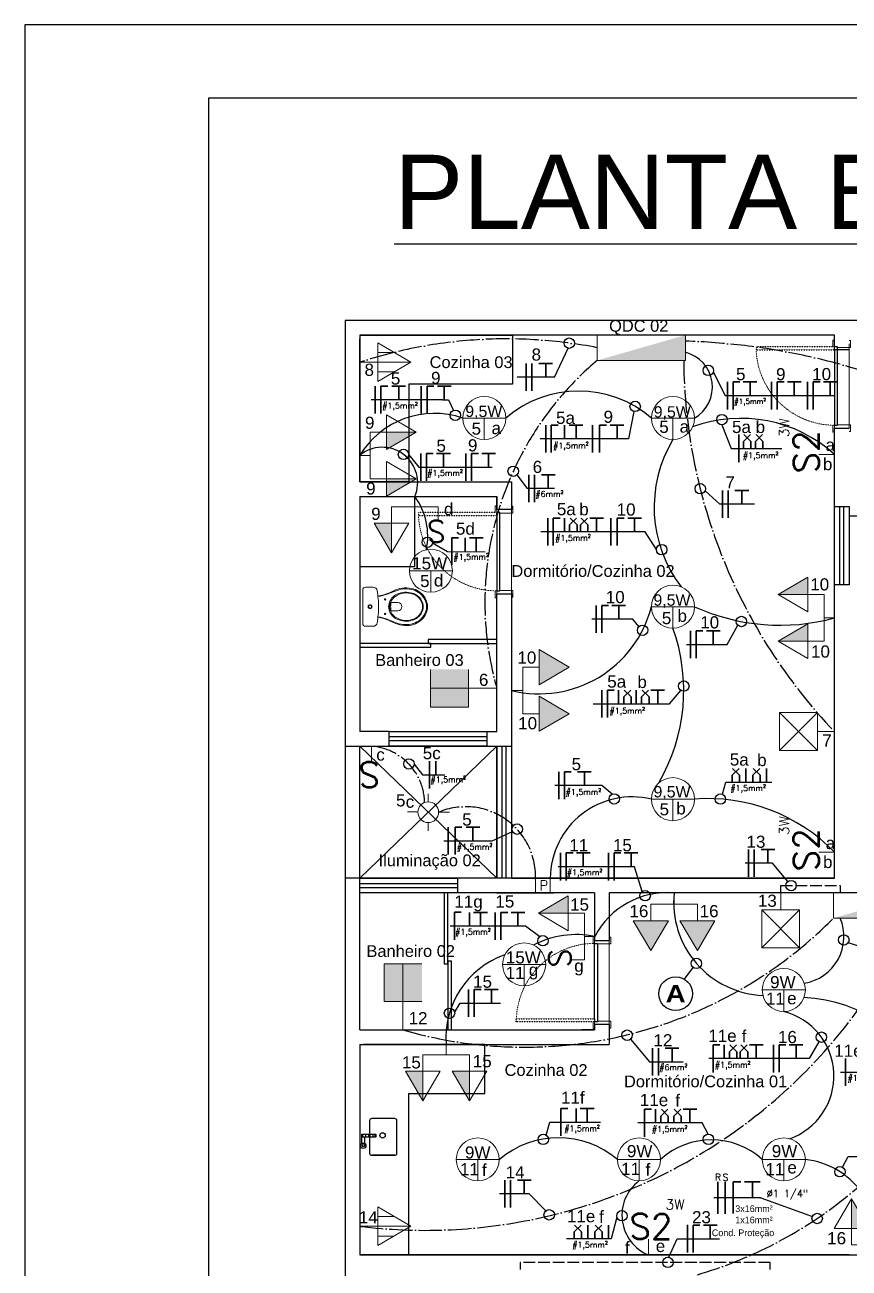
# Model space of a CAD drawing. Header units: millimetres. Extents: x 32721 to 70403, y 1490 to 13922.
# Drawn here: x 32721 to 33563, y 4675 to 5945 of the extents above; entities that cross this region are included whole.
import ezdxf
from ezdxf.enums import TextEntityAlignment as Align

# ---------------------------------------------------------------- set-up
doc = ezdxf.new("R2010")
doc.units = ezdxf.units.MM
for name, pattern in [('ACAD_ISO02W100', [15, 12, -3]), ('ACAD_ISO03W100', [30, 12, -18]), ('ACAD_ISO04W100', [30, 24, -3, 0, -3]), ('DASHDOT', [1, 0.5, -0.25, 0, -0.25])]:
    doc.linetypes.add(name, pattern=pattern)
for name, color, linetype in [('08', 8, 'Continuous'), ('COMODOS', 50, 'Continuous'), ('EJEL25170TP', 1, 'DASHDOT'), ('VIEWPORT', 10, 'Continuous')]:
    doc.layers.add(name, color=color, linetype=linetype)
for name, color, linetype, lineweight in [('A-DOOR', 9, 'Continuous', 9), ('EJEL05130C', 130, 'Continuous', 30), ('EJEL0550C', 50, 'Continuous', 35), ('EJEL0580C', 80, 'Continuous', 9), ('EJEL09210C', 210, 'Continuous', 9), ('EJEL25170C', 170, 'Continuous', 25), ('EJEL25170T', 170, 'ACAD_ISO02W100', 25), ('EJEL3040C', 40, 'Continuous', 9), ('EJELFORMATO', 170, 'Continuous', 25), ('P-SANR-FIXT', 9, 'Continuous', 18)]:
    doc.layers.add(name, color=color, linetype=linetype, lineweight=lineweight)
doc.styles.add('COTAS', font='arial.ttf', dxfattribs={"height": 12})
doc.styles.add('M_abG50', font='', dxfattribs={"width": 1.1, "height": 0.13})
doc.styles.add('PADRÃO', font='', dxfattribs={"height": 0.2})
doc.styles.add('ROMANS', font='romans.shx')
doc.styles.add('ROMANSI', font='RomanS')
doc.styles.add('SR60', font='simplex', dxfattribs={"height": 0.15})
doc.styles.add('SR80', font='SIMPLEX', dxfattribs={"height": 0.1})
doc.styles.get('M_abG50').set_extended_font_data('Arial Black')
doc.styles.get('PADRÃO').set_extended_font_data('AvantGarde Bk BT')

# ---------------------------------------------------------------- blocks, each defined once
blk = doc.blocks.new('Bacia Sanitária - Caixa Acoplada-736075-Planta Baixa Térreo')
at = {"layer": 'P-SANR-FIXT'}
for p, q in [((-46, 446), (-18, 382)), ((-18, 382), (-46, 446)), ((-4, 360), (-42, 462)), ((82, 468), (82, 396)), ((82, 396), (82, 392)), ((168, 396), (168, 468)), ((168, 392), (168, 396)), ((292, 462), (254, 360)), ((268, 382), (296, 447)), ((268, 382), (296, 445)), ((-75, 215), (-75, 139)), ((-75, 215), (-75, 139)), ((325, 139), (325, 215)), ((325, 139), (325, 215)), ((-45, 110), (295, 110)), ((-45, 110), (295, 110))]:
    blk.add_line(p, q, dxfattribs=at)
for centre, radius, start, end in [((125, 599), 173, 89.9999, 119.8345), ((125, 599), 173, 89.9999, 119.8345), ((125, 599), 173, 60.1403, 90.0001), ((125, 599), 173, 60.1403, 90.0001), ((142, 569), 207, 119.8934, 162.9037), ((142, 569), 207, 119.8934, 162.9037), ((142, 569), 197, 117.6683, 162.9037), ((142, 569), 163, 120.1119, 162.9038), ((142, 569), 157, 120.1036, 159.8293), ((125, 599), 163, 89.9999, 117.1336), ((125, 599), 128, 89.9999, 120.0915), ((125, 599), 122, 89.9999, 120.0799), ((125, 599), 163, 62.8643, 90.0001), ((125, 599), 128, 60.0615, 90.0001), ((125, 599), 122, 60.1319, 90.0001), ((108, 569), 157, 20.1697, 60.0616), ((108, 569), 163, 17.0964, 60.0087), ((108, 569), 197, 17.096, 62.33), ((108, 569), 207, 17.0964, 60.0857), ((108, 569), 207, 17.0964, 60.0857), ((199, 551), 267, 162.9037, 203.3677), ((199, 551), 267, 162.9037, 203.4156), ((199, 551), 257, 162.9037, 200.3748), ((199, 551), 222, 162.9038, 204.386), ((181, 555), 197, 159.8293, 214.7002), ((125, 468), 42.6, 90, 180), ((125, 468), 42.6, 0.2707, 90.0001), ((69, 555), 197, 325.2993, 20.1697), ((51, 551), 222, 335.6141, 17.0964), ((51, 551), 257, 339.6252, 17.096), ((51, 551), 267, 336.5877, 17.0964), ((51, 551), 267, 336.5877, 17.0964), ((-471, 187), 494, 9.1619, 23.2779), ((-471, 187), 494, 9.1619, 23.2779), ((132, 521), 148, 204.386, 254.5002), ((132, 521), 138, 214.7002, 254.4981), ((125, 987), 592, 265.8745, 270), ((125, 497), 113, 254.4981, 270.0003), ((125, 987), 592, 270, 274.1255), ((125, 497), 113, 270, 285.5011), ((118, 521), 138, 285.5011, 291.2111), ((118, 521), 148, 285.5003, 335.6141), ((118, 521), 138, 291.2111, 325.2993), ((721, 187), 494, 156.7225, 170.8381), ((721, 187), 494, 156.7225, 170.8381), ((-32, 215), 43.2, 99.0149, 179.4935), ((-32, 215), 43.2, 99.0149, 179.4935), ((125, -711), 982, 89.9988, 99.5752), ((125, -711), 982, 96.3826, 99.5752), ((-471, 187), 499, 9.1306, 20.3751), ((51, 338), 6.91, 90, 270), ((51, 338), 6.91, 270, 90), ((125, 497), 123, 254.5002, 270), ((125, 497), 123, 269.9999, 285.5003), ((125, -711), 982, 80.4248, 90.0012), ((199, 338), 6.91, 90, 270), ((199, 338), 6.91, 270, 90), ((721, 187), 499, 159.6251, 170.8694), ((125, -711), 982, 80.4248, 83.6174), ((282, 215), 43.2, 0.4859, 80.9851), ((282, 215), 43.2, 0.4859, 80.9851), ((-46, 139), 29.3, 180.6996, 271.3234), ((-46, 139), 29.3, 180.6996, 271.3234), ((125, 185), 20.2, 90, 270), ((125, 185), 15.3, 90, 270), ((125, 185), 15.3, 267.6108, 90), ((125, 185), 20.2, 270, 90), ((296, 139), 29.3, 268.6766, 359.3223), ((296, 139), 29.3, 268.6766, 359.3223)]:
    blk.add_arc(centre, radius, start, end, dxfattribs=at)
blk = doc.blocks.new('Porta de madeira - 80x240cm 2-909150-Planta Baixa Térreo')
at = {"layer": 'A-DOOR', "lineweight": 18}
for p, q in [((-520, 122), (-520, 107)), ((-450, 122), (-520, 122)), ((-485, 107), (-450, 107)), ((-450, 107), (-485, 107)), ((-450, 107), (-450, 122)), ((-450, -13), (-450, 107)), ((340, 107), (-450, 107)), ((410, 122), (340, 122)), ((340, 122), (340, 107)), ((340, 107), (375, 107)), ((375, 107), (340, 107)), ((340, 107), (340, -13)), ((410, 107), (410, 122)), ((-525, -43), (-525, -58)), ((-525, -58), (-455, -58)), ((-455, -43), (-485, -43)), ((-485, -43), (-455, -43)), ((-455, -43), (-455, -13)), ((-455, -13), (-450, -13)), ((340, -13), (345, -13)), ((345, -13), (345, -43)), ((375, -43), (345, -43)), ((345, -43), (345, -58)), ((345, -43), (375, -43)), ((345, -58), (415, -58)), ((415, -58), (415, -43))]:
    blk.add_line(p, q, dxfattribs=at)
at = {"layer": 'A-DOOR', "lineweight": 25}
for p, q in [((345, -13), (-455, -13)), ((-455, -13), (-455, -43)), ((-425, -43), (-455, -43)), ((-425, -43), (345, -43)), ((345, -43), (345, -13))]:
    blk.add_line(p, q, dxfattribs=at)
at = {"layer": 'A-DOOR', "linetype": 'ACAD_ISO03W100', "lineweight": 25, "ltscale": 0.1}
for p, q in [((-455, -43), (-455, -843)), ((-425, -843), (-425, -43)), ((-455, -843), (-425, -843))]:
    blk.add_line(p, q, dxfattribs=at)
at = {"layer": 'A-DOOR', "linetype": 'ACAD_ISO03W100', "lineweight": 18, "ltscale": 0.1}
blk.add_arc((-455, -43), 800, 272.1491, 0, dxfattribs=at)
blk = doc.blocks.new('A$C4F674D86')
at = {"layer": 'EJEL0580C'}
for p, q in [((16.16, 0), (-16.16, 0)), ((16.16, 0), (-16.16, 0)), ((0, 0), (0, -16.16)), ((0, -16.16), (0, 0)), ((0, 0), (16.16, 0)), ((0, 0), (0, -16.16)), ((0, -16.16), (0, 0)), ((0, 0), (16.16, 0))]:
    blk.add_line(p, q, dxfattribs=at)
blk.add_circle((0, 0), 16.16, dxfattribs=at)
blk.add_circle((0, 0), 16.16, dxfattribs=at)
blk = doc.blocks.new('ytfytf')
at = {"layer": 'EJEL0580C'}
for p, q in [((0, 236), (0, 134)), ((-134, 4), (-269, 4)), ((274, 0), (134, 0)), ((0, -134), (0, -240))]:
    blk.add_line(p, q, dxfattribs=at)
blk.add_circle((0, 0), 134, dxfattribs=at)
blk = doc.blocks.new('A$C3D7A1D48')
at = {"layer": 'EJEL0580C'}
blk.add_line((6.6, 0), (-6.6, 0), dxfattribs=at)
at = {"layer": 'EJEL0580C', "style": 'SR80'}
blk.add_text('S2', height=21.16, rotation=270, dxfattribs=at).set_placement((6.6, 16.1))
blk = doc.blocks.new('s2 3w')
at = {"layer": 'EJEL0580C', "xscale": 1.21732736314486, "yscale": 1.21732736314486, "zscale": 1.21732736314486}
blk.add_blockref('A$C3D7A1D48', (2289.9, 2240.1), dxfattribs=at)
at = {"layer": 'EJEL0580C', "style": 'SR60'}
blk.add_text('3W', height=10.3, rotation=270, dxfattribs=at).set_placement((2328.2, 2222.6))
blk = doc.blocks.new('tomada e int')
at = {"layer": 'EJEL0580C'}
h = blk.add_hatch(color=256, dxfattribs=at)
h.dxf.hatch_style = 1
h.paths.add_polyline_path([(2009.6, 3072.4), (2009.6, 3090.2), (1979.4, 3072.4)])
for p, q in [((1979.4, 3072.4), (2009.6, 3090.2)), ((2009.6, 3054.5), (2009.6, 3090.2)), ((2009.6, 3054.5), (1979.4, 3072.4)), ((2009.6, 3072.4), (1979.4, 3072.4)), ((2009.6, 3072.4), (2026.4, 3072.4)), ((2009.6, 3072.4), (2009.6, 3054.5)), ((2026.4, 3024.7), (2026.4, 3072.4)), ((2026.4, 3072.4), (2026.4, 3048.5)), ((2026.4, 3048.5), (2036.8, 3048.5)), ((2012.4, 3024.7), (2026.4, 3024.7))]:
    blk.add_line(p, q, dxfattribs=at)
at = {"layer": 'EJEL0580C', "style": 'SR80'}
blk.add_text('S', height=22.3, rotation=90, dxfattribs=at).set_placement((2012.4, 3016.9))
blk = doc.blocks.new('A$C5CDA3447')
at = {"layer": 'EJEL0580C'}
blk.add_line((6.6, 0), (-6.6, 0), dxfattribs=at)
at = {"layer": 'EJEL0580C', "style": 'SR80'}
blk.add_text('S', height=21.2, rotation=270, dxfattribs=at).set_placement((6.6, 7.4))
blk = doc.blocks.new('A$C1FA829F1')
at = {"layer": 'EJEL0580C'}
for p, q in [((0, 0), (0, 16.9)), ((0, 16.9), (0, -16.9)), ((0, 16.9), (28.7, 0)), ((0, 0), (-15.9, 0)), ((0, 8.5), (14.3, 8.5)), ((28.7, 0), (0, -16.9)), ((0, 0), (28.7, 0)), ((0, -8.5), (14.3, -8.5))]:
    blk.add_line(p, q, dxfattribs=at)
blk = doc.blocks.new('tomada dupla media 01')
at = {"layer": 'EJEL0580C'}
h = blk.add_hatch(color=256, dxfattribs=at)
h.dxf.hatch_style = 1
h.paths.add_polyline_path([(1921.4, 2677.1), (1903.5, 2677.1), (1921.4, 2646.8)])
h = blk.add_hatch(color=256, dxfattribs=at)
h.dxf.hatch_style = 1
h.paths.add_polyline_path([(1969.1, 2677.1), (1951.2, 2677.1), (1969.1, 2646.8)])
for p, q in [((1969.1, 2693.8), (1921.4, 2693.8)), ((1921.4, 2693.8), (1945.2, 2693.8)), ((1921.4, 2677.1), (1921.4, 2693.8)), ((1945.2, 2693.8), (1945.2, 2704.2)), ((1969.1, 2677.1), (1969.1, 2693.8)), ((1939.2, 2677.1), (1903.5, 2677.1)), ((1921.4, 2646.8), (1903.5, 2677.1)), ((1921.4, 2677.1), (1939.2, 2677.1)), ((1939.2, 2677.1), (1921.4, 2646.8)), ((1921.4, 2677.1), (1921.4, 2646.8)), ((1986.9, 2677.1), (1951.2, 2677.1)), ((1969.1, 2646.8), (1951.2, 2677.1)), ((1969.1, 2677.1), (1986.9, 2677.1)), ((1986.9, 2677.1), (1969.1, 2646.8)), ((1969.1, 2677.1), (1969.1, 2646.8))]:
    blk.add_line(p, q, dxfattribs=at)
blk = doc.blocks.new('A$C0AE3526C')
at = {"layer": 'EJEL0580C'}
h = blk.add_hatch(color=256, dxfattribs=at)
h.dxf.hatch_style = 1
h.paths.add_polyline_path([(47.6, 15.9), (15.9, 15.9), (15.9, -15.9), (47.6, -15.9)])
h = blk.add_hatch(color=256, dxfattribs=at)
h.dxf.hatch_style = 1
h.paths.add_polyline_path([(47.6, -15.9), (47.6, 0), (15.9, 0), (15.9, -15.9)])
for p, q in [((15.9, 15.9), (47.6, 15.9)), ((15.9, -15.9), (15.9, 15.9)), ((15.9, -15.9), (15.9, 15.9)), ((47.6, -15.9), (47.6, 15.9)), ((47.6, -15.9), (47.6, 15.9)), ((-7.9, 0), (47.6, 0)), ((0, 0), (47.6, 0))]:
    blk.add_line(p, q, dxfattribs=at)
blk = doc.blocks.new('A$C51C8040F')
at = {"layer": 'EJEL0580C'}
h = blk.add_hatch(color=256, dxfattribs=at)
h.dxf.hatch_style = 1
h.paths.add_polyline_path([(0, -16.9), (28.7, 0), (0, 16.9)])
for p, q in [((0, 0), (0, 16.9)), ((0, 16.9), (0, -16.9)), ((0, 16.9), (28.7, 0)), ((0, 0), (-15.9, 0)), ((28.7, 0), (0, -16.9))]:
    blk.add_line(p, q, dxfattribs=at)
blk = doc.blocks.new('tv 2 altas')
at = {"layer": 'EJEL0580C'}
for p, q in [((-37.6, 2842.2), (10, 2842.2)), ((10, 2842.2), (-13.8, 2842.2)), ((-13.8, 2842.2), (-13.8, 2830.6))]:
    blk.add_line(p, q, dxfattribs=at)
at = {"layer": 'EJEL0580C', "xscale": 1.059979705887933, "yscale": 1.059979705887933, "zscale": 1.059979705887933, "rotation": 90}
for p in [(-37.6, 2859), (10, 2859)]:
    blk.add_blockref('A$C51C8040F', p, dxfattribs=at)
blk = doc.blocks.new('A$C15267267')
at = {"layer": 'EJEL0580C'}
for p, q in [((-37, -21.2), (-37, 0)), ((37, 0), (-37, 0)), ((37, -21.2), (37, 0)), ((37, -21.2), (-37, -21.2))]:
    blk.add_line(p, q, dxfattribs=at)
blk.add_solid([(37, 0), (37, -21.2), (-37, -21.2)], dxfattribs=at)
blk = doc.blocks.new('A$C4247474B')
at = {"layer": 'EJEL0580C'}
for p, q in [((0, 0), (31.7, 0)), ((0, 0), (0, -31.7)), ((31.7, 0), (31.7, -31.7)), ((0, -31.7), (31.7, -31.7))]:
    blk.add_line(p, q, dxfattribs=at)
at = {"layer": 'EJEL0580C', "style": 'SR80'}
blk.add_text('P', height=21.2, rotation=270, dxfattribs=at).set_placement((5.5, -8.3))
blk = doc.blocks.new('A$C71E37391')
at = {"layer": 'EJEL0550C', "ltscale": 0.015}
for p, q in [((7, 14), (-7, 14)), ((0, 0), (0, 14))]:
    blk.add_line(p, q, dxfattribs=at)
blk = doc.blocks.new('A$C1116134A')
at = {"layer": 'EJEL0550C', "ltscale": 0.015}
for p, q in [((0, -14), (0, 14)), ((0, 14), (7, 14))]:
    blk.add_line(p, q, dxfattribs=at)
blk = doc.blocks.new('A$C33D512FD')
at = {"layer": 'EJEL0550C', "ltscale": 0.015}
for p, q in [((-3.8, 7), (3.3, 14)), ((3.8, 7), (-3.3, 14)), ((-3.8, 0), (-3.8, 7)), ((3.8, 0), (3.8, 7))]:
    blk.add_line(p, q, dxfattribs=at)
blk = doc.blocks.new('A$C45B0798E')
at = {"layer": 'EJEL0580C'}
for p, q in [((-15.9, -15.9), (-15.9, 15.9)), ((-15.9, 15.9), (15.9, 15.9)), ((15.9, -15.9), (15.9, 15.9)), ((-26.9, 0), (-30.2, 0)), ((-15.9, 0), (-26.9, 0)), ((-15.9, -15.9), (15.9, -15.9))]:
    blk.add_line(p, q, dxfattribs=at)
at = {"layer": 'EJEL0580C', "ltscale": 0.015}
for p, q in [((-15.9, -15.9), (15.9, 15.9)), ((-15.9, 15.9), (15.9, -15.9))]:
    blk.add_line(p, q, dxfattribs=at)

msp = doc.modelspace()

# ---------------------------------------------------------------- linework, layer by layer
at = {"layer": '08'}
for p, q in [((33562.8, 5643.2), (33047.8, 5643.2)), ((33047.8, 5643.2), (33047.8, 5208.2)), ((33062.8, 5628.2), (33062.8, 5478.2)), ((33547.8, 5628.2), (33062.8, 5628.2)), ((33547.8, 5613.2), (33547.8, 5628.2)), ((33562.8, 5613.2), (33547.8, 5613.2)), ((33547.8, 5453.2), (33547.8, 5533.2)), ((33547.8, 5533.2), (33562.8, 5533.2)), ((33062.8, 5478.2), (33217.8, 5478.2)), ((33217.8, 5478.2), (33217.8, 5449.9)), ((33217.8, 5478.2), (33217.8, 5449.9)), ((33062.8, 5463.2), (33062.8, 5223.2)), ((33062.8, 5463.2), (33202.8, 5463.2)), ((33119.1, 5391.3), (33119.1, 5463.2)), ((33202.8, 5463.2), (33202.8, 5449.9)), ((33202.8, 5449.9), (33202.8, 5463.2)), ((33547.8, 5453.2), (33562.8, 5453.2)), ((33547.8, 5373.2), (33547.8, 5453.2)), ((33547.8, 5453.2), (33562.8, 5453.2)), ((33562.8, 5453.2), (33562.8, 5373.2)), ((33217.8, 5449.9), (33202.8, 5449.9)), ((33617.8, 5443.2), (33562.8, 5443.2)), ((33617.8, 5443.2), (33562.8, 5443.2)), ((33119.1, 5391.3), (33062.8, 5391.3)), ((33202.8, 5223.2), (33202.8, 5363.9)), ((33202.8, 5363.9), (33217.8, 5363.9)), ((33217.8, 5363.9), (33217.8, 5208.2)), ((33547.8, 5073.2), (33547.8, 5373.2)), ((33562.8, 5373.2), (33547.8, 5373.2)), ((33092.8, 5223.2), (33062.8, 5223.2)), ((33092.8, 5208.2), (33092.8, 5223.2)), ((33092.8, 5223.2), (33192.8, 5223.2)), ((33192.8, 5223.2), (33192.8, 5208.2)), ((33192.8, 5223.2), (33202.8, 5223.2)), ((33047.8, 5208.2), (33092.8, 5208.2)), ((33047.8, 5208.2), (33047.8, 5058.2)), ((33062.8, 5073.2), (33062.8, 5208.2)), ((33062.8, 5208.2), (33202.8, 5073.2)), ((33202.8, 5208.2), (33062.8, 5073.2)), ((33192.8, 5208.2), (33092.8, 5208.2)), ((33192.8, 5208.2), (33217.8, 5208.2)), ((33202.8, 5073.2), (33202.8, 5208.2)), ((33217.8, 5208.2), (33217.8, 5073.2)), ((33062.8, 5073.2), (33047.8, 5073.2)), ((33047.8, 5073.2), (33047.8, 4673.2)), ((33202.8, 5073.2), (33062.8, 5073.2)), ((33062.8, 5058.2), (33062.8, 5073.2)), ((33062.8, 5073.2), (33162.8, 5073.2)), ((33547.8, 5073.2), (33162.8, 5073.2)), ((33162.8, 5073.2), (33162.8, 5058.2)), ((33217.8, 5073.2), (33202.8, 5073.2)), ((33217.8, 5073.2), (33547.8, 5073.2)), ((33062.8, 4918.2), (33062.8, 5058.2)), ((33162.8, 5058.2), (33062.8, 5058.2)), ((33302.8, 5058.2), (33162.8, 5058.2)), ((33202.8, 5058.2), (33260.7, 5058.2)), ((33302.8, 5058.2), (33302.8, 5009.7)), ((33652.8, 5058.2), (33317.8, 5058.2)), ((33317.8, 5058.2), (33317.8, 5009.7)), ((33562.8, 5058.2), (33510, 5058.2)), ((33302.8, 5009.7), (33317.8, 5009.7)), ((33062.8, 4918.2), (33302.8, 4918.2)), ((33152.8, 4918.2), (33177.8, 4918.2)), ((33302.8, 4918.2), (33289.5, 4918.2)), ((33289.5, 4918.2), (33302.8, 4918.2)), ((33289.5, 4918.2), (33302.8, 4918.2)), ((33302.8, 4923.7), (33302.8, 4918.2)), ((33317.8, 4923.7), (33302.8, 4923.7)), ((33317.8, 4923.7), (33317.8, 4903.2)), ((33062.8, 4903.2), (33076.2, 4903.2)), ((33062.8, 4903.2), (33317.8, 4903.2)), ((33062.8, 4903.2), (33062.8, 4688.2)), ((33124.5, 4903.2), (33177.8, 4903.2)), ((33072.8, 4825.5), (33072.8, 4811.7)), ((33072.8, 4825.5), (33072.8, 4811.7)), ((33098.6, 4827.7), (33075, 4827.7)), ((33098.6, 4827.7), (33075, 4827.7)), ((33100.8, 4792.2), (33100.8, 4825.5)), ((33100.8, 4792.2), (33100.8, 4825.5)), ((33064.8, 4811.7), (33079.4, 4811.7)), ((33064.8, 4802), (33064.8, 4811.7)), ((33064.8, 4811.7), (33079.4, 4811.7)), ((33079.4, 4808.7), (33064.8, 4808.7)), ((33079.4, 4808.7), (33064.8, 4808.7)), ((33065.9, 4808.7), (33065.9, 4811.7)), ((33068, 4802), (33068, 4808.7)), ((33069, 4808.7), (33069, 4811.7)), ((33069, 4808.7), (33069, 4811.7)), ((33072.2, 4808.7), (33072.2, 4811.7)), ((33072.2, 4808.7), (33072.2, 4811.7)), ((33072.8, 4808.7), (33072.8, 4792.2)), ((33072.8, 4808.7), (33072.8, 4792.2)), ((33073, 4811.7), (33073, 4808.7)), ((33073, 4811.7), (33073, 4808.7)), ((33076.2, 4811.7), (33076.2, 4808.7)), ((33076.2, 4811.7), (33076.2, 4808.7)), ((33078.4, 4811.7), (33078.4, 4808.7)), ((33078.4, 4811.7), (33078.4, 4808.7)), ((33079.4, 4811.7), (33079.4, 4808.7)), ((33079.4, 4811.7), (33079.4, 4808.7)), ((33075, 4790.1), (33098.6, 4790.1)), ((33098.6, 4790.1), (33075, 4790.1)), ((33075, 4790.1), (33098.6, 4790.1)), ((33098.6, 4790.1), (33075, 4790.1)), ((33047.8, 4688.2), (33047.8, 4253.2)), ((33062.8, 4688.2), (33652.8, 4688.2)), ((33562.8, 4688.2), (33062.8, 4688.2))]:
    msp.add_line(p, q, dxfattribs=at)
at = {"layer": '08', "color": 9}
for p, q in [((33553.3, 5373.2), (33553.3, 5453.2)), ((33557.3, 5373.2), (33557.3, 5453.2)), ((33192.8, 5217.7), (33092.8, 5217.7)), ((33192.8, 5213.7), (33092.8, 5213.7)), ((33208.3, 5073.2), (33208.3, 5208.2)), ((33212.3, 5073.2), (33212.3, 5208.2)), ((33062.8, 5067.7), (33162.8, 5067.7)), ((33062.8, 5063.7), (33162.8, 5063.7))]:
    msp.add_line(p, q, dxfattribs=at)
at = {"layer": '08'}
for points in [[(33047.8, 3643.2), (35047.8, 3643.2), (35047.8, 5643.2), (33047.8, 5643.2)], [(33062.8, 5313.2), (33062.8, 5309.4), (33135.5, 5309.4), (33135.5, 5313.2)], [(33202.8, 5313.2), (33202.8, 5317.1), (33132.6, 5317.1), (33132.6, 5313.2)], [(33202.8, 5073.2), (33062.8, 5073.2), (33062.8, 5208.2), (33202.8, 5208.2)], [(33152.8, 5058.2), (33149, 5058.2), (33149, 4985.6), (33152.8, 4985.6)], [(33152.8, 4918.2), (33156.7, 4918.2), (33156.7, 4988.5), (33152.8, 4988.5)]]:
    msp.add_lwpolyline(points, close=True, dxfattribs=at)
for points in [[(33062.8, 5628.2), (33219, 5628.2), (33219, 5578.2), (33112.8, 5578.2), (33112.8, 5478.2), (33062.8, 5478.2), (33062.8, 5624.4)], [(33062.8, 4903.2), (33062.8, 4688.2), (33112.8, 4688.2), (33112.8, 4853.2), (33190.7, 4853.2), (33190.7, 4903.2), (33066.7, 4903.2)]]:
    msp.add_lwpolyline(points, dxfattribs=at)
for centre, radius in [((33086.1, 4810.4), 2.79), ((33086.1, 4810.4), 2.79), ((33066.4, 4799.8), 2.79), ((33066.4, 4799.8), 2.79), ((33066.4, 4799.8), 1.17)]:
    msp.add_circle(centre, radius, dxfattribs=at)
for centre, start, end in [((33075, 4825.5), 90, 180), ((33075, 4825.5), 90, 180), ((33098.6, 4825.5), 0, 90), ((33098.6, 4825.5), 0, 90), ((33075, 4792.2), 180, 270), ((33075, 4792.2), 180, 270), ((33098.6, 4792.2), 270, 0), ((33098.6, 4792.2), 270, 0)]:
    msp.add_arc(centre, 2.16, start, end, dxfattribs=at)
at = {"layer": 'EJEL05130C'}
for p, q in [((33261.9, 5585.2), (33275.7, 5614.8)), ((33424, 5590.6), (33436.1, 5566.4)), ((33261.9, 5585.2), (33223.6, 5585.2)), ((33436.1, 5566.4), (33547.8, 5566.4)), ((33147.3, 5562), (33074.6, 5562)), ((33147.3, 5562), (33153.4, 5562)), ((33153.4, 5562), (33158.5, 5551.2)), ((33343, 5550.2), (33337.4, 5522.3)), ((33432.8, 5536.6), (33442.4, 5512.5)), ((33337.4, 5522.3), (33247.3, 5522.3)), ((33112.8, 5506), (33123.1, 5493.4)), ((33442.4, 5512.5), (33494.1, 5512.5)), ((33123.1, 5493.4), (33198.2, 5493.4)), ((33223.4, 5485.3), (33234, 5471.5)), ((33261.9, 5471.5), (33234, 5471.5)), ((33415.6, 5469.2), (33430.8, 5455.6)), ((33466.3, 5455.6), (33430.8, 5455.6)), ((33354.4, 5427.2), (33248, 5427.2)), ((33365.9, 5409.2), (33354.4, 5427.2)), ((33137.3, 5416.1), (33152.6, 5407)), ((33152.6, 5407), (33191.1, 5406.9)), ((33341.7, 5338.1), (33299.8, 5338.1)), ((33348.1, 5330.5), (33341.7, 5338.1)), ((33438.1, 5312.2), (33449.1, 5331.7)), ((33396.6, 5312.2), (33438.1, 5312.2)), ((33379.3, 5251.5), (33391, 5265.1)), ((33301.4, 5251.5), (33379.3, 5251.5)), ((33118.4, 5189.9), (33126.9, 5178.8)), ((33126.9, 5178.8), (33149.8, 5178.8)), ((33433.3, 5159), (33436.8, 5171.4)), ((33436.8, 5171.4), (33483.9, 5171.4)), ((33310, 5168), (33262.3, 5168)), ((33320.7, 5159.1), (33310, 5168)), ((33198.2, 5111.4), (33219, 5120.9)), ((33148.7, 5111.4), (33198.2, 5111.4)), ((33343.6, 5085), (33265.6, 5085)), ((33351.4, 5059.7), (33343.6, 5085)), ((33484.7, 5088.5), (33456.7, 5088.5)), ((33500.2, 5069.8), (33484.7, 5088.5)), ((33232.3, 5024.3), (33155.3, 5024.3)), ((33246.7, 5013.4), (33232.3, 5024.3)), ((33562, 5007.7), (33570.9, 5004.3)), ((33394.5, 4970), (33403.5, 4982)), ((33159.7, 4936), (33165.3, 4945.5)), ((33165.3, 4945.5), (33206.6, 4945.5)), ((33339.6, 4908.8), (33358.7, 4885.6)), ((33531.9, 4906.1), (33522.1, 4888.9)), ((33358.7, 4885.6), (33393.3, 4885.6)), ((33522.1, 4888.9), (33419.5, 4888.9)), ((33553.9, 4874.9), (33586.5, 4874.9)), ((33253.2, 4810.8), (33257, 4823.9)), ((33257, 4823.9), (33308.8, 4823.9)), ((33412.7, 4823.2), (33347.1, 4823.2)), ((33418.7, 4811.7), (33412.7, 4823.2)), ((33556, 4777.9), (33561.7, 4788.8)), ((33561.7, 4788.8), (33601.9, 4788.8)), ((33236, 4750.6), (33205.6, 4750.6)), ((33253.1, 4733.4), (33236, 4750.6)), ((33472.6, 4746.6), (33424.5, 4746.6)), ((33325.6, 4726.9), (33319.7, 4704.6)), ((33319.7, 4704.6), (33274.1, 4704.6)), ((33378.6, 4685.8), (33387.3, 4704.8)), ((33387.3, 4704.8), (33430.3, 4704.8))]:
    msp.add_line(p, q, dxfattribs=at)
at = {"layer": 'EJEL05130C', "ltscale": 0.001}
msp.add_line((33472.6, 4746.6), (33525.3, 4727.6), dxfattribs=at)
for centre in [(33276.9, 5620), (33419, 5592.2), (33344.2, 5555.4), (33160.5, 5546.3), (33432.9, 5541.9), (33107.5, 5506.3), (33219.6, 5489.1), (33410.7, 5471.3), (33132, 5416.6), (33371.3, 5409), (33452.8, 5335.6), (33351.8, 5326.6), (33393.9, 5269.6), (33113.1, 5190), (33322.9, 5154.3), (33431.3, 5154.1), (33223.7, 5123.4), (33503.5, 5065.7), (33354.4, 5055.3), (33250, 5009.3), (33557.4, 5010.2), (33406.8, 4986.2), (33154.5, 4935.2), (33336, 4912.8), (33534.5, 4910.8), (33250.3, 4806.3), (33419.1, 4806.4), (33553.4, 4773.3), (33256.4, 4729.2), (33330.7, 4728.3), (33530.2, 4725.5), (33377.7, 4680.6)]:
    msp.add_circle(centre, 5.33, dxfattribs=at)
at = {"layer": 'EJEL05130C'}
msp.add_circle((33385.6, 4955.2), 17.3, dxfattribs=at)
at = {"layer": 'EJEL0550C', "ltscale": 0.015}
for p, q in [((33232.9, 5571.2), (33232.9, 5599.3)), ((33238.7, 5571.2), (33238.7, 5599.3)), ((33438.5, 5552.4), (33438.5, 5580.4)), ((33483.6, 5552.4), (33483.6, 5580.4)), ((33520.4, 5552.4), (33520.4, 5580.4)), ((33078.7, 5548), (33078.7, 5576.1)), ((33125.7, 5548), (33125.7, 5576.1)), ((33252.8, 5508.3), (33252.8, 5536.3)), ((33272.1, 5522.2), (33272.1, 5536.3)), ((33300.6, 5508.3), (33300.6, 5536.3)), ((33450, 5498.5), (33450, 5526.6)), ((33454.8, 5519.5), (33461.9, 5526.6)), ((33454.8, 5512.5), (33454.8, 5519.5)), ((33462.4, 5519.5), (33455.3, 5526.6)), ((33462.4, 5512.5), (33462.4, 5519.5)), ((33467.3, 5519.5), (33474.3, 5526.6)), ((33467.3, 5512.5), (33467.3, 5519.5)), ((33474.8, 5519.5), (33467.8, 5526.6)), ((33474.8, 5512.5), (33474.8, 5519.5)), ((33125.3, 5479.3), (33125.3, 5507.4)), ((33171.1, 5479.3), (33171.1, 5507.4)), ((33235.5, 5457.5), (33235.5, 5485.5)), ((33241.3, 5457.5), (33241.3, 5485.5)), ((33433.4, 5441.6), (33433.4, 5469.6)), ((33439.1, 5441.6), (33439.1, 5469.6)), ((33254.9, 5413.2), (33254.9, 5441.2)), ((33272, 5427.3), (33272, 5441.3)), ((33319.4, 5413.1), (33319.4, 5441.2)), ((33156.8, 5393), (33156.8, 5421.1)), ((33156.8, 5421.1), (33163.8, 5421.1)), ((33170.6, 5407), (33170.6, 5421)), ((33188.9, 5421), (33174.9, 5421)), ((33181.9, 5407), (33181.9, 5421)), ((33181.9, 5421), (33188.9, 5421)), ((33304.4, 5324), (33304.4, 5352.1)), ((33400.8, 5298.2), (33400.8, 5326.2)), ((33310.2, 5237.4), (33310.2, 5265.4)), ((33327.2, 5251.5), (33327.2, 5265.5)), ((33345.2, 5251.5), (33345.2, 5265.5)), ((33134.1, 5164.8), (33134.1, 5192.9)), ((33140.6, 5178.8), (33140.6, 5192.9)), ((33457.3, 5171.4), (33457.3, 5185.4)), ((33478.4, 5171.4), (33478.4, 5185.4)), ((33266.3, 5153.9), (33266.3, 5182)), ((33153, 5097.4), (33153, 5125.4)), ((33268, 5070.9), (33268, 5099)), ((33316.9, 5070.9), (33316.9, 5099)), ((33459.9, 5074.5), (33459.9, 5102.5)), ((33465.7, 5074.5), (33465.7, 5102.5)), ((33159.5, 5010.3), (33159.5, 5038.4)), ((33159.5, 5038.4), (33166.5, 5038.4)), ((33175, 5024.3), (33175, 5038.3)), ((33193.3, 5038.3), (33179.2, 5038.3)), ((33186.3, 5024.3), (33186.3, 5038.3)), ((33186.3, 5038.3), (33193.3, 5038.3)), ((33201.3, 5010.3), (33201.3, 5038.3)), ((33174.1, 4931.5), (33174.1, 4959.6)), ((33362.1, 4871.5), (33362.1, 4899.6)), ((33367.9, 4871.5), (33367.9, 4899.6)), ((33435.1, 4888.9), (33435.1, 4902.9)), ((33485.5, 4874.8), (33485.5, 4902.9)), ((33559.2, 4860.9), (33559.2, 4888.9)), ((33268.4, 4809.9), (33268.4, 4838)), ((33268.4, 4838), (33275.4, 4838)), ((33283.9, 4823.9), (33283.9, 4837.9)), ((33302.2, 4837.9), (33288.1, 4837.9)), ((33295.2, 4823.9), (33295.2, 4837.9)), ((33295.2, 4837.9), (33302.2, 4837.9)), ((33365.1, 4823.2), (33365.1, 4837.2)), ((33211.1, 4736.6), (33211.1, 4764.7)), ((33216.8, 4736.6), (33216.8, 4764.7)), ((33428.6, 4730.4), (33428.6, 4762.8)), ((33436.2, 4730.4), (33436.2, 4762.8)), ((33295.9, 4704.6), (33295.9, 4718.6)), ((33317, 4704.6), (33317, 4718.6)), ((33397.7, 4690.8), (33397.7, 4718.9))]:
    msp.add_line(p, q, dxfattribs=at)
at = {"layer": 'EJEL25170C'}
for centre, radius, start, end in [((33386.6, 5575.2), 36.6, 299.9214, 75.7748), ((33286.5, 5457.3), 113.8, 49.1889, 130.8111), ((33139.1, 5459.2), 89.1, 71.0192, 148.8663), ((33452.1, 5400.1), 143.1, 47.9775, 110.0866), ((33497.5, 5452.3), 133.9, 148.912, 217.3551), ((33085.8, 5477.4), 36.2, 336.964, 129.4571), ((33064.1, 5422.9), 68.2, 348.1669, 36.2678), ((33246.2, 5380.1), 118.4, 256.1479, 345.6466), ((33492.4, 5544.5), 212.7, 245.6899, 285.1164), ((33206.5, 5265.2), 187.4, 329.6855, 19.8245), ((33341.2, 5072.7), 83.7, 76.4487, 179.5519), ((33418.7, 4975.1), 179.5, 44.0171, 94.4441), ((33377.3, 4974.3), 84.2, 85.4308, 152.1258), ((33478.9, 5048.7), 95.4, 174.3065, 267.5363), ((33509, 5013.7), 48.5, 279.5067, 22.7534), ((33283.9, 4921.5), 94.1, 78.3618, 117.5523), ((33240.9, 4910.1), 90, 109.332, 184.3812), ((33508.9, 4794.1), 157.3, 23.8385, 87.1716), ((33479.3, 4871.1), 68, 289.4189, 75.6795), ((33265.8, 4714.7), 93.2, 49.6403, 130.3597), ((33422.1, 4728.8), 77.1, 47.5997, 132.4003), ((33509.4, 4704.7), 81.5, 348.3079, 83.8336), ((33374.6, 4728.8), 43.9, 127.1068, 247.502)]:
    msp.add_arc(centre, radius, start, end, dxfattribs=at)
at = {"layer": 'EJEL25170T'}
for p, q in [((33492.9, 5058.2), (33492.9, 5065.7)), ((33492.9, 5065.7), (33553.7, 5065.7)), ((33553.7, 5065.7), (33553.7, 5058.2)), ((33482.1, 4680.6), (33226.7, 4680.6)), ((33226.7, 4680.6), (33226.7, 4673.2)), ((33482.1, 4673.2), (33482.1, 4680.6))]:
    msp.add_line(p, q, dxfattribs=at)
at = {"layer": 'EJEL25170TP', "linetype": 'ACAD_ISO04W100'}
for centre, radius, start, end in [((33212.6, 5141.8), 482.6, 78.9084, 108.0744), ((33374.9, 4946.3), 676.1, 8.3455, 88.2463), ((33514.2, 5355.3), 323.5, 130.1855, 195.7804), ((33949.8, 5607.3), 556, 180.4988, 223.6983), ((33070.3, 5149.5), 58.8, 1.0777, 85.7572), ((33171.2, 5075.1), 71.2, 358.524, 112.9752), ((33129.4, 5260.5), 547.1, 263.0094, 335.3625), ((33230.9, 5345.1), 444.5, 253.814, 315.3026), ((33283.4, 5091.4), 441.3, 286.396, 327.6735)]:
    msp.add_arc(centre, radius, start, end, dxfattribs=at)
at = {"layer": 'EJELFORMATO', "color": 7}
msp.add_lwpolyline([(32720.7, 1490.3), (39028.2, 1490.3), (39028.2, 5945.3), (32720.7, 5945.3)], close=True, dxfattribs=at)
at = {"layer": 'EJELFORMATO'}
msp.add_lwpolyline([(38953.2, 1565.3), (38953.2, 5870.3), (32908.2, 5870.3), (32908.2, 1565.3)], close=True, dxfattribs=at)

# ---------------------------------------------------------------- block references
at = {"layer": '08', "xscale": 0.1000000000000582, "yscale": 0.1000000000000582, "zscale": 0.1000000000000582, "rotation": 270}
for p in [(33552.1, 5570.7), (33207.1, 5401.4)]:
    msp.add_blockref('Porta de madeira - 80x240cm 2-909150-Planta Baixa Térreo', p, dxfattribs=at)
at = {"layer": '08', "extrusion": (0, 0, -1), "rotation": 90}
for name, p, xscale, yscale, zscale in [('Bacia Sanitária - Caixa Acoplada-736075-Planta Baixa Térreo', (-33054.9, 5338.2), 0.1, 0.1, -0.1), ('Porta de madeira - 80x240cm 2-909150-Planta Baixa Térreo', (-33307.1, 4972.1), 0.1000000000000582, 0.1000000000000582, -0.1000000000000582)]:
    msp.add_blockref(name, p, dxfattribs=dict(at, xscale=xscale, yscale=yscale, zscale=zscale))
at = {"layer": 'EJEL0550C'}
for name, p in [('A$C71E37391', (33252.8, 5585.2)), ('A$C1116134A', (33444.2, 5566.4)), ('A$C71E37391', (33461.7, 5566.4)), ('A$C1116134A', (33489.3, 5566.4)), ('A$C71E37391', (33506.8, 5566.4)), ('A$C1116134A', (33526.1, 5566.4)), ('A$C71E37391', (33543.6, 5566.4)), ('A$C1116134A', (33084.4, 5562)), ('A$C71E37391', (33102.7, 5562)), ('A$C1116134A', (33131.6, 5562)), ('A$C71E37391', (33149.1, 5562)), ('A$C1116134A', (33258.5, 5522.3)), ('A$C71E37391', (33283.9, 5522.3)), ('A$C1116134A', (33307.9, 5522.3)), ('A$C71E37391', (33325.8, 5522.3)), ('A$C1116134A', (33131, 5493.4)), ('A$C71E37391', (33148.4, 5493.4)), ('A$C1116134A', (33177, 5493.4)), ('A$C71E37391', (33194.4, 5493.4)), ('A$C71E37391', (33255.4, 5471.5)), ('A$C71E37391', (33453.2, 5455.6)), ('A$C1116134A', (33260.6, 5427.2)), ('A$C33D512FD', (33281.1, 5427.3)), ('A$C33D512FD', (33292.2, 5427.3)), ('A$C71E37391', (33304.8, 5427.3)), ('A$C1116134A', (33325.9, 5427.3)), ('A$C71E37391', (33343.6, 5427.2)), ('A$C1116134A', (33310, 5338.1)), ('A$C71E37391', (33327.5, 5338.1)), ('A$C1116134A', (33406.5, 5312.2)), ('A$C71E37391', (33424, 5312.2)), ('A$C1116134A', (33315.9, 5251.4)), ('A$C33D512FD', (33336.4, 5251.5)), ('A$C33D512FD', (33354.6, 5251.5)), ('A$C71E37391', (33367.3, 5251.5)), ('A$C33D512FD', (33447.1, 5171.4)), ('A$C33D512FD', (33468.2, 5171.4)), ('A$C1116134A', (33272, 5168)), ('A$C71E37391', (33292.3, 5168)), ('A$C1116134A', (33160.2, 5111.4)), ('A$C71E37391', (33178.4, 5111.4)), ('A$C1116134A', (33273.8, 5085)), ('A$C71E37391', (33291.2, 5085)), ('A$C1116134A', (33322.6, 5085)), ('A$C71E37391', (33340.1, 5085)), ('A$C71E37391', (33479.8, 5088.5)), ('A$C1116134A', (33207, 5024.3)), ('A$C71E37391', (33224.5, 5024.3)), ('A$C1116134A', (33179.8, 4945.5)), ('A$C71E37391', (33197.3, 4945.5)), ('A$C71E37391', (33382, 4885.6)), ('A$C1116134A', (33423.8, 4888.8)), ('A$C33D512FD', (33444.3, 4888.9)), ('A$C33D512FD', (33455.4, 4888.9)), ('A$C71E37391', (33468, 4888.9)), ('A$C1116134A', (33491.2, 4888.9)), ('A$C71E37391', (33508.7, 4888.9)), ('A$C1116134A', (33353.8, 4823.1)), ('A$C33D512FD', (33374.3, 4823.2)), ('A$C33D512FD', (33387.5, 4823.2)), ('A$C71E37391', (33400.1, 4823.2)), ('A$C71E37391', (33230.9, 4750.6)), ('A$C33D512FD', (33285.6, 4704.7)), ('A$C33D512FD', (33306.7, 4704.7)), ('A$C1116134A', (33403.4, 4704.8)), ('A$C71E37391', (33420.9, 4704.8))]:
    msp.add_blockref(name, p, dxfattribs=at)
at = {"layer": 'EJEL0550C', "xscale": 1.155991963295585, "yscale": 1.155991963295585, "zscale": 1.155991963295585}
for name, p in [('A$C1116134A', (33444.2, 4746.7)), ('A$C71E37391', (33464, 4746.6))]:
    msp.add_blockref(name, p, dxfattribs=at)
at = {"layer": 'EJEL0580C'}
for name, p, xscale, yscale, zscale in [('A$C1FA829F1', (33081.4, 5600.5), 1.169162141850338, 1.169162141850338, 1.169162141850338), ('A$C15267267', (33350.5, 5628.2), 1.21732736314486, 1.21732736314486, 1.21732736314486), ('A$C4F674D86', (33190.1, 5543.5), 1.361119759999958, 1.361119759999958, 1.361119759999958), ('A$C4F674D86', (33382.8, 5543.5), 1.361119759999958, 1.361119759999958, 1.361119759999958), ('A$C4F674D86', (33135.5, 5387.4), 1.361119759999958, 1.361119759999958, 1.361119759999958), ('A$C4F674D86', (33382.8, 5350.7), 1.361119759999958, 1.361119759999958, 1.361119759999958), ('A$C4F674D86', (33382.8, 5154), 1.361119759999958, 1.361119759999958, 1.361119759999958), ('A$C15267267', (33591.9, 5058.2), 1.21732736314486, 1.21732736314486, 1.21732736314486), ('A$C4F674D86', (33230.8, 4985.1), 1.361119759999958, 1.361119759999958, 1.361119759999958), ('A$C4F674D86', (33496.1, 4959), 1.361119759999958, 1.361119759999958, 1.361119759999958), ('A$C4F674D86', (33183.4, 4785.8), 1.361119759999958, 1.361119759999958, 1.361119759999958), ('A$C4F674D86', (33348.2, 4785.8), 1.361119759999958, 1.361119759999958, 1.361119759999958), ('A$C4F674D86', (33496.1, 4785.8), 1.361119759999958, 1.361119759999958, 1.361119759999958), ('A$C1FA829F1', (33081.4, 4717.5), 1.169162141850338, 1.169162141850338, 1.169162141850338)]:
    msp.add_blockref(name, p, dxfattribs=dict(at, xscale=xscale, yscale=yscale, zscale=zscale))
at = {"layer": 'EJEL0580C', "xscale": 1.21732736314486, "yscale": 1.21732736314486, "zscale": 1.21732736314486}
for name, p, rotation in [('A$C0AE3526C', (33193.2, 5267.3), 180), ('A$C45B0798E', (33511.1, 5223.2), 180), ('A$C5CDA3447', (33074.7, 5200.1), 270), ('A$C45B0798E', (33492.9, 5021.5), 270.0000000000012), ('A$C0AE3526C', (33107, 4927.9), 90)]:
    msp.add_blockref(name, p, dxfattribs=dict(at, rotation=rotation))
at = {"layer": 'EJEL09210C', "xscale": 0.4756273539377351, "yscale": 0.4756273539377351, "zscale": 0.4756273539377351, "rotation": 90}
msp.add_blockref('A$C4247474B', (33242.4, 5058.2), dxfattribs=at)
at = {"layer": 'EJEL3040C', "xscale": 0.07904985309322225, "yscale": 0.07904985309322225, "zscale": 0.07904985309322225}
msp.add_blockref('ytfytf', (33132.8, 5140.7), dxfattribs=at)
at = {"layer": 'VIEWPORT'}
for name, p, rotation in [('tomada dupla media 01', (35767.1, 3560), 90), ('s2 3w', (35829.7, 7746.5), 180), ('tomada e int', (36167.6, 3426.4), 89.99999999999392), ('tomada dupla media 01', (30843.6, 7284.5), 270), ('tv 2 altas', (30387.2, 5251.3), 270), ('s2 3w', (35829.7, 7339.9), 180), ('tv 2 altas', (33370.2, 7888.8), 180), ('s2 3w', (35597.9, 2406.4), 89.99999999999999), ('tomada dupla media 01', (35534.4, 7392.5), 180)]:
    msp.add_blockref(name, p, dxfattribs=dict(at, rotation=rotation))
for name, p in [('tomada e int', (31266, 1965.1)), ('tomada dupla media 01', (31205.9, 2199))]:
    msp.add_blockref(name, p, dxfattribs=at)

# ---------------------------------------------------------------- texts
at = {"layer": 'COMODOS', "style": 'COTAS'}
for s, p in [('QDC 02', (33317.6, 5631.7)), ('Cozinha 03', (33134.2, 5594.6)), ('Dormitório/Cozinha 02', (33217.8, 5381.2)), ('Banheiro 03', (33078.6, 5290.2)), ('Iluminação 02', (33082.1, 5085.5)), ('Banheiro 02', (33069.7, 4992.8)), ('Cozinha 02', (33210.8, 4871.2)), ('Dormitório/Cozinha 01', (33332.8, 4859.6))]:
    msp.add_text(s, height=12, dxfattribs=at).set_placement(p)
at = {"layer": 'COMODOS', "insert": (33938.8, 5774.1), "char_height": 75.784, "width": 1681.623, "attachment_point": 5, "style": 'COTAS'}
msp.add_mtext('\\pxql;{\\LPLANTA BAIXA DO 1º PISO}', dxfattribs=at)
at = {"layer": 'EJEL05130C', "style": 'COTAS'}
for s, height, p in [('8', 12.4, (33238.4, 5602.2)), ('8', 12.4, (33067.7, 5586.6)), ('9', 12.4, (33135.7, 5578.3)), ('5', 12.4, (33447.3, 5582.1)), ('9', 12.4, (33488.2, 5582.1)), ('10', 12.44, (33525.1, 5582.2)), ('5', 12.4, (33094.6, 5577.7)), ('9,5W', 11.59, (33170.7, 5544.6)), ('9,5W', 11.59, (33363.2, 5544)), ('9', 12.4, (33068.2, 5532.5)), ('5a', 12.44, (33263.4, 5537.5)), ('9', 12.4, (33312, 5538.6)), ('5', 12.4, (33368.9, 5528.3)), ('5a b', 12.44, (33443.2, 5528.2)), ('5', 12.4, (33177.1, 5526.5)), ('a', 12.4, (33197.5, 5527.1)), ('a', 12.4, (33389.6, 5528.6)), ('5', 12.4, (33141.2, 5509)), ('9', 12.4, (33173.4, 5509.4)), ('a', 12.4, (33538.7, 5509.9)), ('b', 12.4, (33536.1, 5490.2)), ('6', 12.4, (33239.5, 5487.4)), ('9', 12.4, (33069.4, 5465.3)), ('7', 12.4, (33436.5, 5471.6)), ('9', 12.4, (33074.5, 5439.4)), ('d', 12.4, (33148.9, 5444.3)), ('5a', 12.44, (33264.2, 5444.2)), ('b', 12.4, (33287.1, 5444.1)), ('10', 12.44, (33325.3, 5443.8)), ('5d', 12.44, (33161.1, 5424.3)), ('15W', 12.44, (33116.4, 5388.8)), ('5', 12.4, (33124.5, 5370.8)), ('d', 12.4, (33138.6, 5371.3)), ('10', 12.44, (33523.1, 5367.3)), ('10', 12.44, (33314.2, 5354.3)), ('9,5W', 11.59, (33362.9, 5351.7)), ('5', 12.4, (33371.5, 5332.9)), ('b', 12.4, (33387.5, 5335.2)), ('10', 12.44, (33410.7, 5328.5)), ('10', 12.44, (33523.9, 5298.7)), ('10', 12.44, (33223.9, 5292.5)), ('6', 12.4, (33184.6, 5269.8)), ('5a', 12.44, (33315.7, 5268)), ('b', 12.4, (33346.5, 5267.6)), ('10', 12.44, (33224.7, 5225.4)), ('7', 12.4, (33535.4, 5207.7)), ('c', 12.4, (33079.7, 5193.4)), ('5c', 12.44, (33127.2, 5194.8)), ('5a', 12.44, (33440.9, 5188.3)), ('b', 12.4, (33468.9, 5187.8)), ('5', 12.4, (33279.3, 5183.6)), ('5', 12.4, (33099.9, 5146.6)), ('9,5W', 11.59, (33363, 5155.8)), ('c', 12.4, (33109.8, 5145.2)), ('5', 12.4, (33369.2, 5137.5)), ('b', 12.4, (33386.3, 5138.4)), ('5', 12.4, (33167.5, 5127)), ('11', 12.44, (33276.9, 5100.7)), ('15', 12.44, (33321.5, 5100.7)), ('13', 12.44, (33458, 5104.3)), ('a', 12.4, (33538.9, 5103)), ('b', 12.4, (33536.2, 5083.6)), ('11g', 12.44, (33159.5, 5043.1)), ('15', 12.44, (33201.4, 5043.3)), ('15', 12.44, (33277.7, 5040.1)), ('16', 12.44, (33338.4, 5033.4)), ('16', 12.44, (33410.1, 5033.4)), ('13', 12.44, (33469.6, 5044)), ('15W', 12.44, (33212.1, 4986.1)), ('11', 12.44, (33211.9, 4970.2)), ('g', 12.4, (33235.6, 4973.4)), ('g', 12.4, (33282, 4977.6)), ('15', 12.44, (33178.6, 4961.3)), ('9W', 12.44, (33482.1, 4960.8)), ('11', 12.44, (33477.8, 4943.9)), ('e', 12.4, (33499.5, 4944.4)), ('12', 12.44, (33112.7, 4924)), ('11e', 12.44, (33418.9, 4906)), ('f', 12.4, (33453.1, 4905.6)), ('16', 12.44, (33490.1, 4904.7)), ('12', 12.44, (33362.9, 4901.4)), ('15', 12.44, (33178.3, 4880)), ('11e f', 12.44, (33547.6, 4890.7)), ('15', 12.44, (33105.9, 4878.8)), ('11f', 12.44, (33268.4, 4842.7)), ('11e', 12.44, (33349, 4840.3)), ('f', 12.4, (33385.2, 4839.9)), ('9W', 12.44, (33170.3, 4786.7)), ('9W', 12.44, (33335.8, 4788.1)), ('9W', 12.44, (33483.8, 4788.1)), ('11', 12.44, (33165.2, 4769.6)), ('f', 12.4, (33187.7, 4768.8)), ('14', 12.44, (33211.9, 4766.5)), ('11', 12.44, (33329.9, 4770)), ('f', 12.4, (33354.8, 4769.1)), ('11', 12.44, (33477.3, 4769.6)), ('e', 12.4, (33499.8, 4771.5)), ('14', 12.44, (33061.8, 4720.4)), ('11e', 12.44, (33274.5, 4721.6)), ('f', 12.4, (33307.4, 4721)), ('23', 12.44, (33402.3, 4720.6)), ('f', 12.4, (33333.8, 4689.4)), ('16', 12.44, (33540.4, 4699.1)), ('e', 12.4, (33365.3, 4691.2))]:
    msp.add_text(s, height=height, dxfattribs=at).set_placement(p)
at = {"layer": 'EJEL0550C', "color": 2, "style": 'ROMANS'}
for s, height, p in [('#1,5mm²', 5.93, (33085.8, 5553.2)), ('#1,5mm²', 5.31, (33445.3, 5557.9)), ('#1,5mm²', 5.93, (33260.4, 5512.4)), ('#1,5mm²', 5.93, (33454.3, 5502.4)), ('#1,5mm²', 5.93, (33131.8, 5484.4)), ('#6mm²', 5.93, (33242.3, 5462.9)), ('#1,5mm²', 5.93, (33262.5, 5418)), ('#1,5mm²', 5.93, (33158.5, 5398.6)), ('#1,5mm²', 5.93, (33318, 5241.4)), ('#1,5mm²', 5.93, (33135.1, 5171.1)), ('#1,5mm²', 5.93, (33273.2, 5158.4)), ('#1,5mm²', 5.93, (33441.5, 5162.4)), ('#1,5mm²', 5.93, (33162, 5102.3)), ('#1,5mm²', 5.93, (33274.4, 5076.2)), ('#1,5mm²', 5.93, (33160.3, 5015.5)), ('#6mm²', 5.93, (33368.9, 4877)), ('#1,5mm²', 5.93, (33425.7, 4879.6)), ('#1,5mm²', 5.93, (33561.3, 4866.1)), ('#1,5mm²', 5.93, (33271.8, 4814.5)), ('#1,5mm²', 5.93, (33361.3, 4813.9)), ('R', 6.86, (33425.7, 4764.3)), ('S', 6.86, (33433.6, 4764.1)), ('#1,5mm²', 5.93, (33280, 4695.7))]:
    msp.add_text(s, height=height, dxfattribs=at).set_placement(p)
at = {"layer": 'EJEL0550C', "width": 345.455, "attachment_point": 1, "style": 'PADRÃO'}
for s, insert, char_height in [('3x16mm²\\P1x16mm²', (33446.5, 4738.9), 6.86), (' Cond. Proteção', (33420, 4714.3), 6.863)]:
    msp.add_mtext(s, dxfattribs=dict(at, insert=insert, char_height=char_height))
at = {"layer": 'EJEL3040C', "style": 'M_abG50'}
msp.add_text('A', height=17.8, dxfattribs=at).set_placement((33385.6, 4955.2), align=Align.MIDDLE_CENTER)
at = {"layer": 'EJEL3040C', "style": 'ROMANSI'}
msp.add_text('Ø1 1/4"', height=7.36, dxfattribs=at).set_placement((33478.5, 4747.3))

doc.saveas('drawing.dxf')
